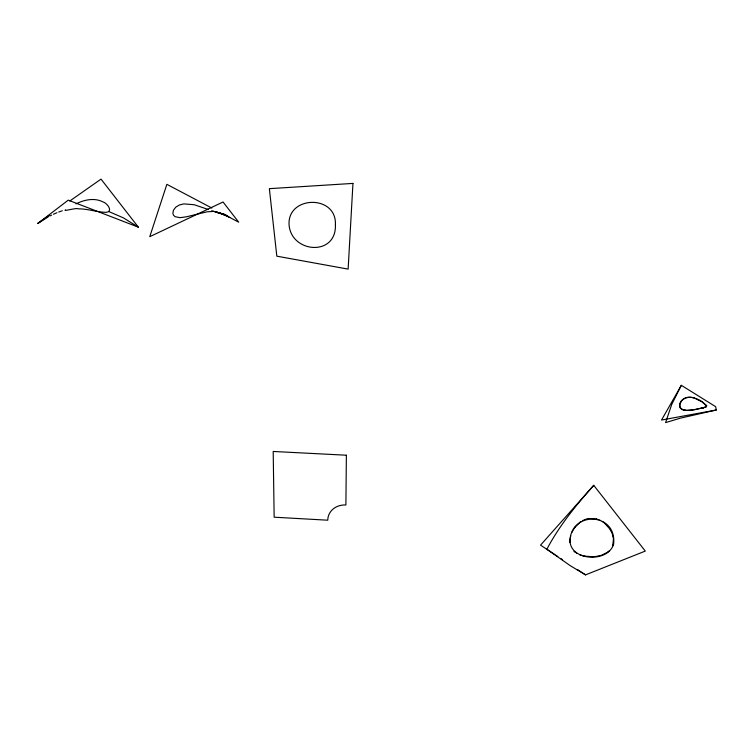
<?xml version="1.0" encoding="UTF-8"?>
<svg xmlns="http://www.w3.org/2000/svg" width="754" height="754" viewBox="0 0 754 754"><rect width="100%" height="100%" fill="white"/><g stroke="black" fill="none" stroke-linecap="round" stroke-linejoin="round"><path stroke-width="1.13" d="M570.005 539.6L570.005 542.569M706.611 406.01L702.643 402.278M569.986 540.618C570.194 560.901 607.978 563.191 613.633 544.115C616.998 512.249 571.306 510.684 569.986 540.495M570.118 539.006L570.514 536.82M570.571 536.565L570.731 535.943M612.795 545.076L613.426 539.242M612.738 545.265L612.389 546.198M572.06 532.249L572.371 531.579M572.672 530.976L573.115 530.147M684.227 410.044A8.746 7.813 -15.3 0 1 682.804 409.62C679.184 408.536 679.128 403.842 681.051 401.411M681.324 385.313L671.701 404.502L665.584 422.617L680.447 418.15L716.3 409.997L715.64 406.67L681.324 385.313L661.522 420.044L716.3 409.997M680.655 402.231C685.527 394.163 696.555 397.518 702.662 402.136M573.455 529.572L573.917 528.818M574.18 528.422L574.963 527.319M575 527.263L580.033 522.277M593.756 485.34C576.122 505.057 559.27 525.755 546.867 549.232L570.165 565.613L585.528 574.878L645.283 551.08L593.756 485.34L540.543 545.133L554.991 554.69M706.385 406.444L702.813 407.989M609.364 550.703L608.883 551.174M608.516 551.494L607.715 552.135M706.517 406.604L706.064 406.906M65.56 209.942C61.875 211.827 77.342 207.416 78.246 208.849C87.709 208.707 96.785 212.204 106.201 212.345C113.609 211.563 107.068 202.977 103.025 201.94C94.467 197.473 84.194 199.753 75.984 203.872M49.019 215.569L37.7 223.504L68.246 200.14L138.359 227.171L101.027 179.122L69.773 201.016M607.592 552.23L601.805 555.133M580.109 522.22L581.211 521.476M37.7 223.504L48.115 216.916M582.663 520.618L583.21 520.345M49.868 215.983L51.63 215.097M705.763 407.047L702.945 407.961M583.879 520.024L584.567 519.732M53.393 214.259L56.946 212.722M58.727 212.025L62.299 210.771M585.264 519.468L585.839 519.27M601.334 555.293L600.476 555.538M586.423 519.082L587.347 518.846M703.171 407.707L702.408 408.103M703.077 407.735L702.097 408.178M599.882 555.689L598.883 555.924M702.709 407.829L695.207 409.611L687.78 410.383A19.689 17.625 -16 0 1 686.3 410.336L685.424 410.449M702.323 407.923L691.955 410.11L685.565 410.459M587.611 518.78L588.751 518.564M598.327 556.037L597.46 556.198M597.074 556.254L596.414 556.348M589.449 518.469L596.395 518.969M595.726 556.433L595.057 556.509M594.067 556.584L593.549 556.612M593.37 556.622L592.851 556.64M592.71 556.65L585.886 556.273M685.754 410.289L682.983 409.922L680.777 408.479A5.146 4.59 -15 0 1 680.287 407.801M685.612 410.27L684.283 410.063M585.773 556.254L584.699 556.084M584.105 555.971L583.643 555.877M211.667 210.79L217.538 212.326L213.542 211.412L207.096 211.799L186.474 216.794L180.046 217.68L175.069 216.671L173.543 215.258L172.864 213.41L173.429 210.225L175.786 207.143L179.443 204.956L183.844 203.891L194.287 204.749L208.377 209.527M583.172 555.773L582.276 555.566M216.049 212.213L225.964 214.843L216.935 212.289L227.887 216.172L218.896 212.534L229.772 217.482M596.471 518.988L597.668 519.346M581.702 555.406L580.627 555.076M580.363 554.991L579.666 554.737M108.821 211.544L123.524 217.925L138.359 227.171M598.148 519.515L598.714 519.723M599.553 520.081L600.373 520.467M211.865 208.047L166.86 184.334L149.754 236.69L223.043 201.997L238.707 222.185L222.618 213.712M576.914 553.474L576.414 553.182M602.276 521.532L602.898 521.938M702.813 402.231L694.057 397.942A16.173 14.42 -14.8 0 0 690.504 397.217L689.571 397.188A9.416 8.398 -15.2 0 0 680.956 401.354M702.502 402.184L706.818 405.69M555.943 555.312L557.837 556.565M560.674 558.441L562.55 559.685M577.366 569.487L585.528 574.878M575.528 552.597L573.935 551.297M603.473 522.343L604.208 522.88M604.585 523.191L609.666 528.79M609.703 528.846L610.391 529.958M610.429 530.015L610.891 530.854M611.117 531.278L611.956 533.125M612.22 533.813L612.465 534.511M612.682 535.208L612.908 536.037M612.983 536.358L613.172 537.253M613.247 537.696L613.388 538.78M680.165 407.848A6.984 6.239 -15.1 0 1 680.673 402.287M335.407 224.786C336.576 256.567 291.77 253.24 289.093 225.276C286.765 195.475 336.887 194.174 335.407 224.786M346.369 455.218L345.897 504.982A18.087 16.051 13.4 0 0 327.773 520.203L274.154 517.197L273.193 451.457L346.369 455.218M352.957 183.41L348.131 269.121L276.822 256.172L269.357 188.66L352.957 183.41"/></g></svg>
